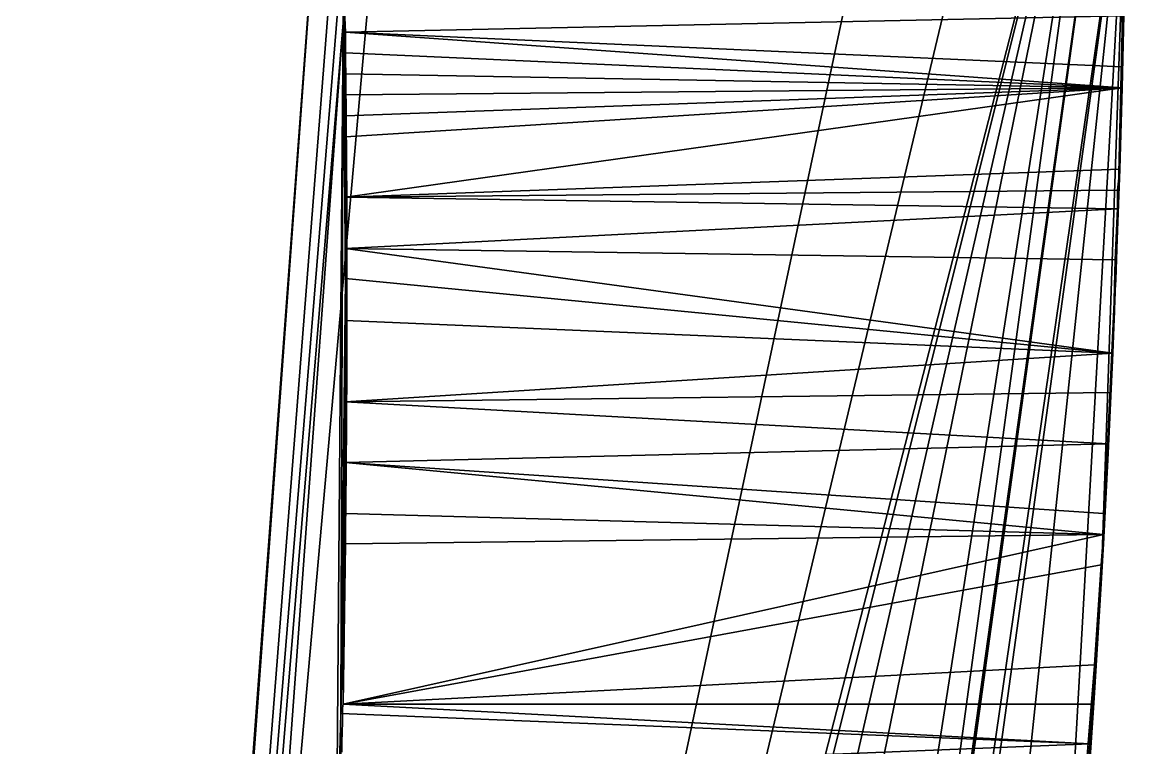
# Model space of a CAD drawing. Header units: inches. Extents: x 10 to 59099, y -255 to 18259.
# Drawn here: x 58624 to 59099, y 1345.3 to 1657.3 of the extents above; entities that cross this region are included whole.
import ezdxf

# ---------------------------------------------------------------- set-up
doc = ezdxf.new("R2010")
doc.units = ezdxf.units.IN
doc.header["$MEASUREMENT"] = 0
doc.layers.add('VFDE_Folienkante 3dpoly', color=181, linetype='Continuous')

msp = doc.modelspace()

# ---------------------------------------------------------------- linework, layer by layer
at = {"color": 4}
for points in [[(58624, 3, 689), (58759, 1825, 1656)], [(58759, 1825, 1656), (58624, 3, 689)], [(58624, 0, 686), (58759, 1825, 1656)], [(58759, 1825, 1656), (58624, 0, 686)], [(58624, 0, 686), (58773, 1825, 1655)], [(58773, 1825, 1655), (58624, 0, 686)], [(58624, 0, 686), (58787, 1825, 1654)], [(58787, 1825, 1654), (58624, 0, 686)], [(58759, 1825, 1656), (58627, 22, 708)], [(58627, 22, 708), (58759, 1825, 1656)], [(59011, 1821, 1640), (58624, 0, 686)], [(58624, 0, 686), (59011, 1821, 1640)], [(59058, 1820, 1637), (58624, 0, 686)], [(58624, 0, 686), (59058, 1820, 1637)], [(58624, 0, 686), (59092, 1819, 1635)], [(59092, 1819, 1635), (58624, 0, 686)], [(58637, 1, 686), (59092, 1819, 1635)], [(59092, 1819, 1635), (58637, 1, 686)], [(59092, 1819, 1635), (58677, 2, 686)], [(58677, 2, 686), (59092, 1819, 1635)], [(59092, 1819, 1635), (58721, 3, 686)], [(58721, 3, 686), (59092, 1819, 1635)], [(59092, 1819, 1635), (58809, 5, 687)], [(58809, 5, 687), (59092, 1819, 1635)], [(59099, 1819, 1635), (58845, 5, 687)], [(58845, 5, 687), (59099, 1819, 1635)], [(59092, 1819, 1635), (58845, 5, 687)], [(58845, 5, 687), (59092, 1819, 1635)], [(59099, 1819, 1635), (58846, 8, 690)], [(58846, 8, 690), (59099, 1819, 1635)], [(59099, 1819, 1635), (58851, 27, 708)], [(58851, 27, 708), (59099, 1819, 1635)], [(59099, 1739, 1633), (58851, 27, 708)], [(58851, 27, 708), (59099, 1739, 1633)], [(59099, 1739, 1633), (58877, 128, 804)], [(58877, 128, 804), (59099, 1739, 1633)], [(58977, 577, 1175), (59099, 1739, 1633)], [(59099, 1739, 1633), (58977, 577, 1175)], [(59065, 1134, 1503), (59099, 1739, 1633)], [(59099, 1739, 1633), (59065, 1134, 1503)], [(59088, 1416, 1590), (59099, 1739, 1633)], [(59099, 1739, 1633), (59088, 1416, 1590)], [(59095, 1568, 1617), (59099, 1739, 1633)], [(59099, 1739, 1633), (59095, 1568, 1617)], [(58627, 22, 708), (58761, 1732, 1654)], [(58761, 1732, 1654), (58627, 22, 708)], [(58761, 1732, 1654), (58762, 1657, 1648)], [(58762, 1657, 1648), (58761, 1732, 1654)], [(59095, 1568, 1617), (59098, 1682, 1629)], [(59098, 1682, 1629), (59095, 1568, 1617)], [(59095, 1568, 1617), (59098, 1678, 1629)], [(59098, 1678, 1629), (59095, 1568, 1617)], [(58762, 1675, 1650), (58763, 1653, 1648)], [(58763, 1653, 1648), (58762, 1675, 1650)], [(59095, 1568, 1617), (59098, 1673, 1629)], [(59098, 1673, 1629), (59095, 1568, 1617)], [(59097, 1634, 1625), (59098, 1673, 1629)], [(59097, 1629, 1625), (59098, 1673, 1629)], [(59098, 1673, 1629), (59097, 1634, 1625)], [(59097, 1638, 1626), (59098, 1673, 1629)], [(59098, 1673, 1629), (59097, 1629, 1625)], [(59098, 1673, 1629), (59097, 1638, 1626)], [(58762, 1666, 1649), (58762, 1657, 1648)], [(58762, 1657, 1648), (58762, 1666, 1649)], [(58762, 1666, 1649), (58763, 1653, 1648)], [(58763, 1653, 1648), (58762, 1666, 1649)], [(59097, 1660, 1628), (58763, 1653, 1648)], [(58763, 1653, 1648), (59097, 1660, 1628)], [(59097, 1638, 1626), (59097, 1660, 1628)], [(59097, 1660, 1628), (59097, 1638, 1626)], [(58627, 22, 708), (58762, 1657, 1648)], [(58762, 1657, 1648), (58627, 22, 708)], [(58762, 1657, 1648), (58656, 208, 884)], [(58656, 208, 884), (58762, 1657, 1648)], [(58762, 1657, 1648), (58759, 1283, 1574)], [(58759, 1283, 1574), (58762, 1657, 1648)], [(58762, 1657, 1648), (58761, 1360, 1596)], [(58761, 1360, 1596), (58762, 1657, 1648)], [(58762, 1657, 1648), (58763, 1547, 1635)], [(58763, 1653, 1648), (58762, 1657, 1648)], [(58762, 1657, 1648), (58763, 1560, 1637)], [(58763, 1547, 1635), (58762, 1657, 1648)], [(58763, 1644, 1647), (58762, 1657, 1648)], [(58762, 1657, 1648), (58763, 1653, 1648)], [(58762, 1657, 1648), (58763, 1582, 1640)], [(58763, 1560, 1637), (58762, 1657, 1648)], [(58763, 1635, 1646), (58762, 1657, 1648)], [(58762, 1657, 1648), (58763, 1644, 1647)], [(58762, 1657, 1648), (58763, 1608, 1643)], [(58763, 1582, 1640), (58762, 1657, 1648)], [(58763, 1626, 1645), (58762, 1657, 1648)], [(58762, 1657, 1648), (58763, 1635, 1646)], [(58763, 1608, 1643), (58762, 1657, 1648)], [(58762, 1657, 1648), (58763, 1617, 1644)], [(58763, 1617, 1644), (58762, 1657, 1648)], [(58762, 1657, 1648), (58763, 1626, 1645)], [(58763, 1653, 1648), (58763, 1644, 1647)], [(58763, 1644, 1647), (58763, 1653, 1648)], [(58763, 1653, 1648), (59097, 1629, 1625)], [(59097, 1629, 1625), (58763, 1653, 1648)], [(58763, 1653, 1648), (59097, 1638, 1626)], [(59097, 1638, 1626), (58763, 1653, 1648)], [(58763, 1644, 1647), (58763, 1635, 1646)], [(59097, 1629, 1625), (58763, 1644, 1647)], [(58763, 1635, 1646), (58763, 1644, 1647)], [(58763, 1644, 1647), (59097, 1629, 1625)], [(58763, 1635, 1646), (58763, 1626, 1645)], [(59097, 1629, 1625), (58763, 1635, 1646)], [(58763, 1626, 1645), (58763, 1635, 1646)], [(58763, 1635, 1646), (59097, 1629, 1625)], [(59095, 1568, 1617), (59097, 1634, 1625)], [(59097, 1634, 1625), (59095, 1568, 1617)], [(59096, 1599, 1621), (59097, 1634, 1625)], [(59097, 1634, 1625), (59096, 1599, 1621)], [(59097, 1629, 1625), (59097, 1638, 1626)], [(59097, 1638, 1626), (59097, 1629, 1625)], [(59097, 1634, 1625), (59097, 1629, 1625)], [(59097, 1629, 1625), (59097, 1634, 1625)], [(58763, 1582, 1640), (59097, 1629, 1625)], [(59097, 1629, 1625), (58763, 1582, 1640)], [(58763, 1608, 1643), (59097, 1629, 1625)], [(59097, 1629, 1625), (58763, 1626, 1645)], [(59097, 1629, 1625), (58763, 1608, 1643)], [(58763, 1617, 1644), (59097, 1629, 1625)], [(59097, 1629, 1625), (58763, 1617, 1644)], [(58763, 1626, 1645), (59097, 1629, 1625)], [(58763, 1626, 1645), (58763, 1617, 1644)], [(58763, 1617, 1644), (58763, 1626, 1645)], [(59096, 1599, 1621), (59097, 1629, 1625)], [(59096, 1594, 1621), (59097, 1629, 1625)], [(59097, 1629, 1625), (59096, 1599, 1621)], [(59097, 1629, 1625), (59096, 1594, 1621)], [(58763, 1617, 1644), (58763, 1608, 1643)], [(58763, 1608, 1643), (58763, 1617, 1644)], [(58763, 1608, 1643), (58763, 1582, 1640)], [(58763, 1582, 1640), (58763, 1608, 1643)], [(59095, 1568, 1617), (59096, 1599, 1621)], [(59096, 1599, 1621), (59095, 1568, 1617)], [(59096, 1594, 1621), (59096, 1599, 1621)], [(59096, 1599, 1621), (59096, 1594, 1621)], [(59096, 1594, 1621), (58763, 1582, 1640)], [(58763, 1582, 1640), (59096, 1594, 1621)], [(59093, 1515, 1610), (59096, 1594, 1621)], [(59096, 1594, 1621), (59093, 1515, 1610)], [(59094, 1542, 1614), (59096, 1594, 1621)], [(59096, 1594, 1621), (59094, 1542, 1614)], [(59096, 1594, 1621), (59095, 1568, 1617)], [(59095, 1568, 1617), (59096, 1594, 1621)], [(59095, 1577, 1619), (59096, 1594, 1621)], [(59095, 1585, 1620), (59096, 1594, 1621)], [(59096, 1594, 1621), (59095, 1577, 1619)], [(59096, 1594, 1621), (59095, 1585, 1620)], [(58763, 1582, 1640), (59095, 1585, 1620)], [(59095, 1585, 1620), (58763, 1582, 1640)], [(58763, 1582, 1640), (58763, 1560, 1637)], [(58763, 1560, 1637), (58763, 1582, 1640)], [(58763, 1582, 1640), (59095, 1577, 1619)], [(59095, 1577, 1619), (58763, 1582, 1640)], [(59095, 1577, 1619), (59095, 1585, 1620)], [(59095, 1585, 1620), (59095, 1577, 1619)], [(59095, 1577, 1619), (58763, 1560, 1637)], [(58763, 1560, 1637), (59095, 1577, 1619)], [(59094, 1542, 1614), (59095, 1577, 1619)], [(59094, 1555, 1616), (59095, 1577, 1619)], [(59095, 1577, 1619), (59094, 1542, 1614)], [(59095, 1577, 1619), (59094, 1555, 1616)], [(59088, 1416, 1590), (59095, 1568, 1617)], [(59095, 1568, 1617), (59088, 1416, 1590)], [(59089, 1433, 1594), (59095, 1568, 1617)], [(59095, 1568, 1617), (59089, 1433, 1594)], [(59091, 1472, 1602), (59095, 1568, 1617)], [(59095, 1568, 1617), (59091, 1472, 1602)], [(59093, 1515, 1610), (59095, 1568, 1617)], [(59095, 1568, 1617), (59093, 1515, 1610)], [(58763, 1560, 1637), (58763, 1547, 1635)], [(58763, 1547, 1635), (58763, 1560, 1637)], [(58763, 1560, 1637), (59093, 1515, 1610)], [(59093, 1515, 1610), (58763, 1560, 1637)], [(58763, 1560, 1637), (59094, 1555, 1616)], [(59094, 1555, 1616), (58763, 1560, 1637)], [(59093, 1515, 1610), (59094, 1555, 1616)], [(59094, 1555, 1616), (59093, 1515, 1610)], [(59094, 1555, 1616), (59094, 1542, 1614)], [(59094, 1542, 1614), (59094, 1555, 1616)], [(58763, 1547, 1635), (58761, 1360, 1596)], [(58761, 1360, 1596), (58763, 1547, 1635)], [(58763, 1547, 1635), (58762, 1420, 1610)], [(58762, 1420, 1610), (58763, 1547, 1635)], [(58763, 1547, 1635), (58763, 1529, 1632)], [(59093, 1515, 1610), (58763, 1547, 1635)], [(58763, 1529, 1632), (58763, 1547, 1635)], [(58763, 1547, 1635), (59093, 1515, 1610)], [(59093, 1515, 1610), (59094, 1542, 1614)], [(59094, 1542, 1614), (59093, 1515, 1610)], [(58763, 1529, 1632), (58762, 1420, 1610)], [(58762, 1420, 1610), (58763, 1529, 1632)], [(58763, 1529, 1632), (58763, 1494, 1626)], [(59093, 1515, 1610), (58763, 1529, 1632)], [(58763, 1494, 1626), (58763, 1529, 1632)], [(58763, 1529, 1632), (59093, 1515, 1610)], [(58763, 1494, 1626), (59093, 1515, 1610)], [(59093, 1515, 1610), (58763, 1494, 1626)], [(59091, 1472, 1602), (59093, 1515, 1610)], [(59091, 1476, 1603), (59093, 1515, 1610)], [(59093, 1515, 1610), (59091, 1472, 1602)], [(59093, 1515, 1610), (59091, 1476, 1603)], [(59092, 1498, 1607), (59093, 1515, 1610)], [(59093, 1515, 1610), (59092, 1498, 1607)], [(59092, 1498, 1607), (58763, 1494, 1626)], [(58763, 1494, 1626), (59092, 1498, 1607)], [(59091, 1476, 1603), (59092, 1498, 1607)], [(59092, 1498, 1607), (59091, 1476, 1603)], [(58763, 1494, 1626), (58762, 1420, 1610)], [(58762, 1420, 1610), (58763, 1494, 1626)], [(59091, 1476, 1603), (58763, 1494, 1626)], [(58763, 1468, 1621), (58763, 1494, 1626)], [(58763, 1494, 1626), (59091, 1476, 1603)], [(58763, 1494, 1626), (58763, 1468, 1621)], [(58763, 1468, 1621), (59091, 1476, 1603)], [(59091, 1476, 1603), (58763, 1468, 1621)], [(59089, 1437, 1595), (59091, 1476, 1603)], [(59089, 1446, 1597), (59091, 1476, 1603)], [(59091, 1476, 1603), (59089, 1437, 1595)], [(59091, 1476, 1603), (59089, 1446, 1597)], [(59091, 1472, 1602), (59091, 1476, 1603)], [(59091, 1476, 1603), (59091, 1472, 1602)], [(58763, 1468, 1621), (58762, 1420, 1610)], [(58762, 1420, 1610), (58763, 1468, 1621)], [(59089, 1446, 1597), (58763, 1468, 1621)], [(59089, 1437, 1595), (58763, 1468, 1621)], [(58763, 1468, 1621), (59089, 1446, 1597)], [(58763, 1446, 1616), (58763, 1468, 1621)], [(58763, 1468, 1621), (59089, 1437, 1595)], [(58763, 1468, 1621), (58763, 1446, 1616)], [(59089, 1433, 1594), (59091, 1472, 1602)], [(59089, 1437, 1595), (59091, 1472, 1602)], [(59091, 1472, 1602), (59089, 1433, 1594)], [(59091, 1472, 1602), (59089, 1437, 1595)], [(58762, 1420, 1610), (58763, 1446, 1616)], [(58763, 1446, 1616), (58762, 1420, 1610)], [(59089, 1437, 1595), (58763, 1446, 1616)], [(58763, 1433, 1613), (58763, 1446, 1616)], [(58763, 1446, 1616), (59089, 1437, 1595)], [(58763, 1446, 1616), (58763, 1433, 1613)], [(59089, 1437, 1595), (59089, 1446, 1597)], [(59089, 1446, 1597), (59089, 1437, 1595)], [(58762, 1364, 1597), (59089, 1437, 1595)], [(59089, 1437, 1595), (58762, 1364, 1597)], [(58763, 1433, 1613), (59089, 1437, 1595)], [(59089, 1437, 1595), (58763, 1433, 1613)], [(59088, 1424, 1592), (59089, 1437, 1595)], [(59089, 1437, 1595), (59088, 1424, 1592)], [(59089, 1433, 1594), (59089, 1437, 1595)], [(59089, 1437, 1595), (59089, 1433, 1594)], [(58762, 1364, 1597), (58763, 1433, 1613)], [(58763, 1433, 1613), (58762, 1407, 1607)], [(58762, 1420, 1610), (58763, 1433, 1613)], [(58762, 1407, 1607), (58763, 1433, 1613)], [(58763, 1433, 1613), (58762, 1364, 1597)], [(58763, 1433, 1613), (58762, 1420, 1610)], [(59088, 1416, 1590), (59089, 1433, 1594)], [(59088, 1420, 1591), (59089, 1433, 1594)], [(59089, 1433, 1594), (59088, 1416, 1590)], [(59088, 1424, 1592), (59089, 1433, 1594)], [(59089, 1433, 1594), (59088, 1420, 1591)], [(59089, 1433, 1594), (59088, 1424, 1592)], [(59088, 1424, 1592), (58762, 1364, 1597)], [(58762, 1364, 1597), (59088, 1424, 1592)], [(59088, 1424, 1592), (59085, 1381, 1582)], [(59085, 1381, 1582), (59088, 1424, 1592)], [(59086, 1394, 1585), (59088, 1424, 1592)], [(59088, 1424, 1592), (59086, 1394, 1585)], [(59087, 1407, 1588), (59088, 1424, 1592)], [(59088, 1424, 1592), (59087, 1407, 1588)], [(59088, 1420, 1591), (59088, 1424, 1592)], [(59088, 1424, 1592), (59088, 1420, 1591)], [(58762, 1420, 1610), (58761, 1360, 1596)], [(58761, 1360, 1596), (58762, 1420, 1610)], [(58762, 1420, 1610), (58762, 1407, 1607)], [(58762, 1407, 1607), (58762, 1420, 1610)], [(59065, 1134, 1503), (59088, 1416, 1590)], [(59088, 1416, 1590), (59065, 1134, 1503)], [(59083, 1339, 1571), (59088, 1416, 1590)], [(59088, 1416, 1590), (59083, 1339, 1571)], [(59085, 1369, 1579), (59088, 1416, 1590)], [(59088, 1416, 1590), (59085, 1369, 1579)], [(59086, 1386, 1583), (59088, 1416, 1590)], [(59088, 1416, 1590), (59086, 1386, 1583)], [(59087, 1407, 1588), (59088, 1420, 1591)], [(59088, 1420, 1591), (59087, 1407, 1588)], [(59088, 1416, 1590), (59087, 1407, 1588)], [(59087, 1403, 1587), (59088, 1416, 1590)], [(59087, 1407, 1588), (59088, 1416, 1590)], [(59088, 1416, 1590), (59087, 1403, 1587)], [(59088, 1416, 1590), (59088, 1420, 1591)], [(59088, 1420, 1591), (59088, 1416, 1590)], [(58762, 1407, 1607), (58761, 1360, 1596)], [(58761, 1360, 1596), (58762, 1407, 1607)], [(58762, 1407, 1607), (58762, 1364, 1597)], [(58762, 1364, 1597), (58762, 1407, 1607)], [(59087, 1407, 1588), (59086, 1394, 1585)], [(59086, 1394, 1585), (59087, 1407, 1588)], [(59087, 1403, 1587), (59087, 1407, 1588)], [(59087, 1407, 1588), (59087, 1403, 1587)], [(59086, 1386, 1583), (59087, 1403, 1587)], [(59086, 1390, 1584), (59087, 1403, 1587)], [(59087, 1403, 1587), (59086, 1386, 1583)], [(59087, 1403, 1587), (59086, 1394, 1585)], [(59086, 1394, 1585), (59087, 1403, 1587)], [(59087, 1403, 1587), (59086, 1390, 1584)], [(59086, 1394, 1585), (59085, 1381, 1582)], [(59085, 1381, 1582), (59086, 1394, 1585)], [(59086, 1390, 1584), (59086, 1394, 1585)], [(59086, 1394, 1585), (59086, 1390, 1584)], [(59085, 1381, 1582), (59086, 1390, 1584)], [(59086, 1390, 1584), (59085, 1381, 1582)], [(59086, 1386, 1583), (59086, 1390, 1584)], [(59086, 1390, 1584), (59086, 1386, 1583)], [(59085, 1369, 1579), (59086, 1386, 1583)], [(59085, 1373, 1580), (59086, 1386, 1583)], [(59086, 1386, 1583), (59085, 1369, 1579)], [(59085, 1377, 1581), (59086, 1386, 1583)], [(59086, 1386, 1583), (59085, 1373, 1580)], [(59086, 1386, 1583), (59085, 1381, 1582)], [(59085, 1381, 1582), (59086, 1386, 1583)], [(59086, 1386, 1583), (59085, 1377, 1581)], [(59085, 1381, 1582), (58762, 1364, 1597)], [(58762, 1364, 1597), (59085, 1381, 1582)], [(59084, 1364, 1578), (59085, 1381, 1582)], [(59085, 1381, 1582), (59084, 1364, 1578)], [(59085, 1377, 1581), (59085, 1381, 1582)], [(59085, 1381, 1582), (59085, 1377, 1581)], [(59084, 1364, 1578), (59085, 1377, 1581)], [(59085, 1377, 1581), (59084, 1364, 1578)], [(59084, 1364, 1578), (59085, 1373, 1580)], [(59085, 1373, 1580), (59084, 1364, 1578)], [(59085, 1373, 1580), (59085, 1377, 1581)], [(59085, 1377, 1581), (59085, 1373, 1580)], [(59085, 1369, 1579), (59085, 1373, 1580)], [(59085, 1373, 1580), (59085, 1369, 1579)], [(59083, 1339, 1571), (59085, 1369, 1579)], [(59085, 1369, 1579), (59083, 1339, 1571)], [(59084, 1356, 1576), (59085, 1369, 1579)], [(59084, 1360, 1577), (59085, 1369, 1579)], [(59085, 1369, 1579), (59084, 1356, 1576)], [(59085, 1369, 1579), (59084, 1364, 1578)], [(59084, 1364, 1578), (59085, 1369, 1579)], [(59085, 1369, 1579), (59084, 1360, 1577)], [(58762, 1364, 1597), (58761, 1360, 1596)], [(58761, 1360, 1596), (58762, 1364, 1597)], [(59083, 1347, 1574), (58762, 1364, 1597)], [(58762, 1364, 1597), (59084, 1364, 1578)], [(59084, 1364, 1578), (58762, 1364, 1597)], [(58762, 1364, 1597), (59083, 1347, 1574)], [(59083, 1347, 1574), (59084, 1364, 1578)], [(59084, 1364, 1578), (59083, 1347, 1574)], [(59084, 1360, 1577), (59084, 1364, 1578)], [(59084, 1364, 1578), (59084, 1360, 1577)], [(58761, 1360, 1596), (58759, 1283, 1574)], [(58759, 1283, 1574), (58761, 1360, 1596)], [(58761, 1360, 1596), (58760, 1317, 1584)], [(58761, 1360, 1596), (58760, 1313, 1583)], [(58760, 1317, 1584), (58761, 1360, 1596)], [(58760, 1313, 1583), (58761, 1360, 1596)], [(58761, 1360, 1596), (58761, 1334, 1589)], [(58761, 1334, 1589), (58761, 1360, 1596)], [(58761, 1360, 1596), (59083, 1347, 1574)], [(59083, 1347, 1574), (58761, 1360, 1596)], [(59083, 1347, 1574), (59084, 1360, 1577)], [(59084, 1360, 1577), (59083, 1347, 1574)], [(59084, 1356, 1576), (59084, 1360, 1577)], [(59084, 1360, 1577), (59084, 1356, 1576)], [(59082, 1326, 1568), (59084, 1356, 1576)], [(59084, 1356, 1576), (59082, 1326, 1568)], [(59083, 1339, 1571), (59084, 1356, 1576)], [(59084, 1356, 1576), (59083, 1339, 1571)], [(59084, 1356, 1576), (59083, 1347, 1574)], [(59083, 1347, 1574), (59084, 1356, 1576)], [(58761, 1334, 1589), (59083, 1347, 1574)], [(59083, 1347, 1574), (58761, 1334, 1589)], [(59081, 1322, 1567), (59083, 1347, 1574)], [(59083, 1347, 1574), (59081, 1322, 1567)], [(59082, 1326, 1568), (59083, 1347, 1574)], [(59083, 1347, 1574), (59082, 1326, 1568)]]:
    msp.add_polyline3d(points, dxfattribs=at)
at = {"layer": 'VFDE_Folienkante 3dpoly', "color": 2}
for p, q in [((59097.65, 1656.15, 1627.72), (59097.75, 1660.56, 1628.1)), ((58763.04, 1653.1, 1648.15), (58762.98, 1657.52, 1648.57)), ((58763.1, 1648.68, 1647.73), (58763.04, 1653.1, 1648.15)), ((59097.55, 1651.75, 1627.33), (59097.65, 1656.15, 1627.72)), ((58763.16, 1644.26, 1647.3), (58763.1, 1648.68, 1647.73)), ((59097.45, 1647.36, 1626.93), (59097.55, 1651.75, 1627.33)), ((58763.21, 1639.85, 1646.85), (58763.16, 1644.26, 1647.3)), ((59097.35, 1642.96, 1626.52), (59097.45, 1647.36, 1626.93)), ((58763.27, 1635.43, 1646.4), (58763.21, 1639.85, 1646.85)), ((59097.24, 1638.56, 1626.1), (59097.35, 1642.96, 1626.52)), ((58763.32, 1631.01, 1645.94), (58763.27, 1635.43, 1646.4)), ((59097.02, 1629.77, 1625.24), (59097.13, 1634.16, 1625.67)), ((59097.13, 1634.16, 1625.67), (59097.24, 1638.56, 1626.1)), ((58763.37, 1626.6, 1645.46), (58763.32, 1631.01, 1645.94)), ((59096.9, 1625.37, 1624.79), (59097.02, 1629.77, 1625.24)), ((58763.41, 1622.19, 1644.98), (58763.37, 1626.6, 1645.46)), ((59096.78, 1620.98, 1624.33), (59096.9, 1625.37, 1624.79)), ((58763.46, 1617.78, 1644.48), (58763.41, 1622.19, 1644.98)), ((59096.66, 1616.59, 1623.86), (59096.78, 1620.98, 1624.33)), ((58763.5, 1613.37, 1643.98), (58763.46, 1617.78, 1644.48)), ((59096.54, 1612.2, 1623.39), (59096.66, 1616.59, 1623.86)), ((58763.54, 1608.96, 1643.46), (58763.5, 1613.37, 1643.98)), ((59096.41, 1607.81, 1622.9), (59096.54, 1612.2, 1623.39)), ((58763.58, 1604.55, 1642.93), (58763.54, 1608.96, 1643.46)), ((59096.28, 1603.42, 1622.4), (59096.41, 1607.81, 1622.9)), ((58763.61, 1600.14, 1642.39), (58763.58, 1604.55, 1642.93)), ((59096.14, 1599.03, 1621.89), (59096.28, 1603.42, 1622.4)), ((58763.64, 1595.74, 1641.84), (58763.61, 1600.14, 1642.39)), ((59096.01, 1594.65, 1621.36), (59096.14, 1599.03, 1621.89)), ((58763.67, 1591.34, 1641.27), (58763.64, 1595.74, 1641.84)), ((58763.7, 1586.93, 1640.7), (58763.67, 1591.34, 1641.27)), ((59095.87, 1590.26, 1620.83), (59096.01, 1594.65, 1621.36)), ((58763.72, 1582.53, 1640.11), (58763.7, 1586.93, 1640.7)), ((59095.73, 1585.88, 1620.28), (59095.87, 1590.26, 1620.83)), ((58763.74, 1578.13, 1639.51), (58763.72, 1582.53, 1640.11)), ((59095.58, 1581.5, 1619.72), (59095.73, 1585.88, 1620.28)), ((58763.76, 1573.74, 1638.9), (58763.74, 1578.13, 1639.51)), ((59095.29, 1572.74, 1618.57), (59095.44, 1577.12, 1619.15)), ((59095.44, 1577.12, 1619.15), (59095.58, 1581.5, 1619.72)), ((58763.77, 1569.34, 1638.28), (58763.76, 1573.74, 1638.9)), ((59095.13, 1568.37, 1617.97), (59095.29, 1572.74, 1618.57)), ((58763.79, 1564.95, 1637.65), (58763.77, 1569.34, 1638.28)), ((59094.98, 1563.99, 1617.37), (59095.13, 1568.37, 1617.97)), ((58763.8, 1560.55, 1637.01), (58763.79, 1564.95, 1637.65)), ((59094.82, 1559.62, 1616.75), (59094.98, 1563.99, 1617.37)), ((58763.8, 1556.16, 1636.35), (58763.8, 1560.55, 1637.01)), ((59094.66, 1555.25, 1616.13), (59094.82, 1559.62, 1616.75)), ((58763.81, 1551.77, 1635.69), (58763.8, 1556.16, 1636.35)), ((59094.49, 1550.88, 1615.49), (59094.66, 1555.25, 1616.13)), ((58763.81, 1547.39, 1635.01), (58763.81, 1551.77, 1635.69)), ((59094.33, 1546.51, 1614.84), (59094.49, 1550.88, 1615.49)), ((58763.81, 1543, 1634.33), (58763.81, 1547.39, 1635.01)), ((59094.16, 1542.15, 1614.18), (59094.33, 1546.51, 1614.84)), ((58763.81, 1538.62, 1633.63), (58763.81, 1543, 1634.33)), ((59093.98, 1537.78, 1613.51), (59094.16, 1542.15, 1614.18)), ((58763.8, 1534.23, 1632.92), (58763.81, 1538.62, 1633.63)), ((59093.81, 1533.42, 1612.83), (59093.98, 1537.78, 1613.51)), ((58763.79, 1525.47, 1631.47), (58763.8, 1529.85, 1632.2)), ((58763.8, 1529.85, 1632.2), (58763.8, 1534.23, 1632.92)), ((59093.63, 1529.06, 1612.14), (59093.81, 1533.42, 1612.83)), ((58763.78, 1521.1, 1630.73), (58763.79, 1525.47, 1631.47)), ((59093.45, 1524.7, 1611.44), (59093.63, 1529.06, 1612.14)), ((58763.76, 1516.72, 1629.98), (58763.78, 1521.1, 1630.73)), ((59093.08, 1515.99, 1610.01), (59093.27, 1520.34, 1610.73)), ((59093.27, 1520.34, 1610.73), (59093.45, 1524.7, 1611.44)), ((58763.75, 1512.35, 1629.22), (58763.76, 1516.72, 1629.98)), ((59092.89, 1511.63, 1609.27), (59093.08, 1515.99, 1610.01)), ((58763.73, 1507.97, 1628.45), (58763.75, 1512.35, 1629.22)), ((59092.7, 1507.28, 1608.53), (59092.89, 1511.63, 1609.27)), ((58763.71, 1503.6, 1627.67), (58763.73, 1507.97, 1628.45)), ((59092.5, 1502.93, 1607.78), (59092.7, 1507.28, 1608.53)), ((58763.69, 1499.24, 1626.88), (58763.71, 1503.6, 1627.67)), ((59092.3, 1498.58, 1607.02), (59092.5, 1502.93, 1607.78)), ((58763.67, 1494.87, 1626.08), (58763.69, 1499.24, 1626.88)), ((59092.1, 1494.24, 1606.25), (59092.3, 1498.58, 1607.02)), ((58763.64, 1490.5, 1625.27), (58763.67, 1494.87, 1626.08)), ((59091.9, 1489.89, 1605.46), (59092.1, 1494.24, 1606.25)), ((58763.62, 1486.14, 1624.45), (58763.64, 1490.5, 1625.27)), ((59091.69, 1485.55, 1604.67), (59091.9, 1489.89, 1605.46)), ((58763.59, 1481.78, 1623.61), (58763.62, 1486.14, 1624.45)), ((59091.48, 1481.21, 1603.87), (59091.69, 1485.55, 1604.67)), ((58763.52, 1473.07, 1621.92), (58763.56, 1477.42, 1622.77)), ((58763.56, 1477.42, 1622.77), (58763.59, 1481.78, 1623.61)), ((59091.27, 1476.87, 1603.06), (59091.48, 1481.21, 1603.87)), ((58763.49, 1468.71, 1621.05), (58763.52, 1473.07, 1621.92)), ((59090.84, 1468.2, 1601.41), (59091.06, 1472.54, 1602.24)), ((59091.06, 1472.54, 1602.24), (59091.27, 1476.87, 1603.06)), ((58763.45, 1464.36, 1620.18), (58763.49, 1468.71, 1621.05)), ((59090.62, 1463.87, 1600.56), (59090.84, 1468.2, 1601.41)), ((58763.41, 1460.01, 1619.3), (58763.45, 1464.36, 1620.18)), ((59090.4, 1459.54, 1599.71), (59090.62, 1463.87, 1600.56)), ((58763.37, 1455.66, 1618.4), (58763.41, 1460.01, 1619.3)), ((59090.17, 1455.21, 1598.85), (59090.4, 1459.54, 1599.71)), ((58763.33, 1451.31, 1617.5), (58763.37, 1455.66, 1618.4)), ((59089.94, 1450.89, 1597.98), (59090.17, 1455.21, 1598.85)), ((58763.29, 1446.97, 1616.58), (58763.33, 1451.31, 1617.5)), ((59089.71, 1446.56, 1597.1), (59089.94, 1450.89, 1597.98)), ((58763.24, 1442.63, 1615.66), (58763.29, 1446.97, 1616.58)), ((59089.48, 1442.24, 1596.2), (59089.71, 1446.56, 1597.1)), ((58763.19, 1438.29, 1614.72), (58763.24, 1442.63, 1615.66)), ((59089.24, 1437.92, 1595.3), (59089.48, 1442.24, 1596.2)), ((58763.14, 1433.95, 1613.77), (58763.19, 1438.29, 1614.72)), ((59089, 1433.61, 1594.39), (59089.24, 1437.92, 1595.3)), ((58763.08, 1429.62, 1612.82), (58763.14, 1433.95, 1613.77)), ((59088.76, 1429.29, 1593.47), (59089, 1433.61, 1594.39)), ((58762.97, 1420.96, 1610.87), (58763.03, 1425.29, 1611.85)), ((58763.03, 1425.29, 1611.85), (58763.08, 1429.62, 1612.82)), ((59088.51, 1424.98, 1592.54), (59088.76, 1429.29, 1593.47)), ((58762.91, 1416.63, 1609.88), (58762.97, 1420.96, 1610.87)), ((59088.02, 1416.36, 1590.64), (59088.27, 1420.67, 1591.59)), ((59088.27, 1420.67, 1591.59), (59088.51, 1424.98, 1592.54)), ((58762.85, 1412.3, 1608.88), (58762.91, 1416.63, 1609.88)), ((59087.76, 1412.06, 1589.68), (59088.02, 1416.36, 1590.64)), ((58762.78, 1407.98, 1607.87), (58762.85, 1412.3, 1608.88)), ((59087.51, 1407.76, 1588.7), (59087.76, 1412.06, 1589.68)), ((58762.72, 1403.66, 1606.85), (58762.78, 1407.98, 1607.87)), ((59087.25, 1403.46, 1587.72), (59087.51, 1407.76, 1588.7)), ((58762.65, 1399.34, 1605.82), (58762.72, 1403.66, 1606.85)), ((59086.99, 1399.16, 1586.73), (59087.25, 1403.46, 1587.72)), ((58762.58, 1395.03, 1604.78), (58762.65, 1399.34, 1605.82)), ((59086.72, 1394.86, 1585.72), (59086.99, 1399.16, 1586.73)), ((58762.5, 1390.71, 1603.73), (58762.58, 1395.03, 1604.78)), ((59086.45, 1390.57, 1584.71), (59086.72, 1394.86, 1585.72)), ((58762.43, 1386.4, 1602.67), (58762.5, 1390.71, 1603.73)), ((59086.18, 1386.28, 1583.68), (59086.45, 1390.57, 1584.71)), ((58762.35, 1382.1, 1601.6), (58762.43, 1386.4, 1602.67)), ((59085.91, 1381.99, 1582.65), (59086.18, 1386.28, 1583.68)), ((58762.19, 1373.49, 1599.42), (58762.27, 1377.79, 1600.51)), ((58762.27, 1377.79, 1600.51), (58762.35, 1382.1, 1601.6)), ((59085.36, 1373.43, 1580.55), (59085.64, 1377.71, 1581.6)), ((59085.64, 1377.71, 1581.6), (59085.91, 1381.99, 1582.65)), ((58762.11, 1369.19, 1598.32), (58762.19, 1373.49, 1599.42)), ((59085.08, 1369.15, 1579.48), (59085.36, 1373.43, 1580.55)), ((58762.02, 1364.89, 1597.2), (58762.11, 1369.19, 1598.32)), ((59084.79, 1364.87, 1578.41), (59085.08, 1369.15, 1579.48)), ((58761.93, 1360.6, 1596.08), (58762.02, 1364.89, 1597.2)), ((59084.51, 1360.6, 1577.32), (59084.79, 1364.87, 1578.41)), ((58761.84, 1356.31, 1594.95), (58761.93, 1360.6, 1596.08)), ((59084.22, 1356.33, 1576.23), (59084.51, 1360.6, 1577.32)), ((58761.75, 1352.02, 1593.8), (58761.84, 1356.31, 1594.95)), ((59083.93, 1352.06, 1575.12), (59084.22, 1356.33, 1576.23)), ((58761.65, 1347.74, 1592.65), (58761.75, 1352.02, 1593.8)), ((59083.63, 1347.79, 1574.01), (59083.93, 1352.06, 1575.12)), ((58761.56, 1343.45, 1591.48), (58761.65, 1347.74, 1592.65)), ((59083.33, 1343.53, 1572.88), (59083.63, 1347.79, 1574.01))]:
    msp.add_line(p, q, dxfattribs=at)

doc.saveas('drawing.dxf')
